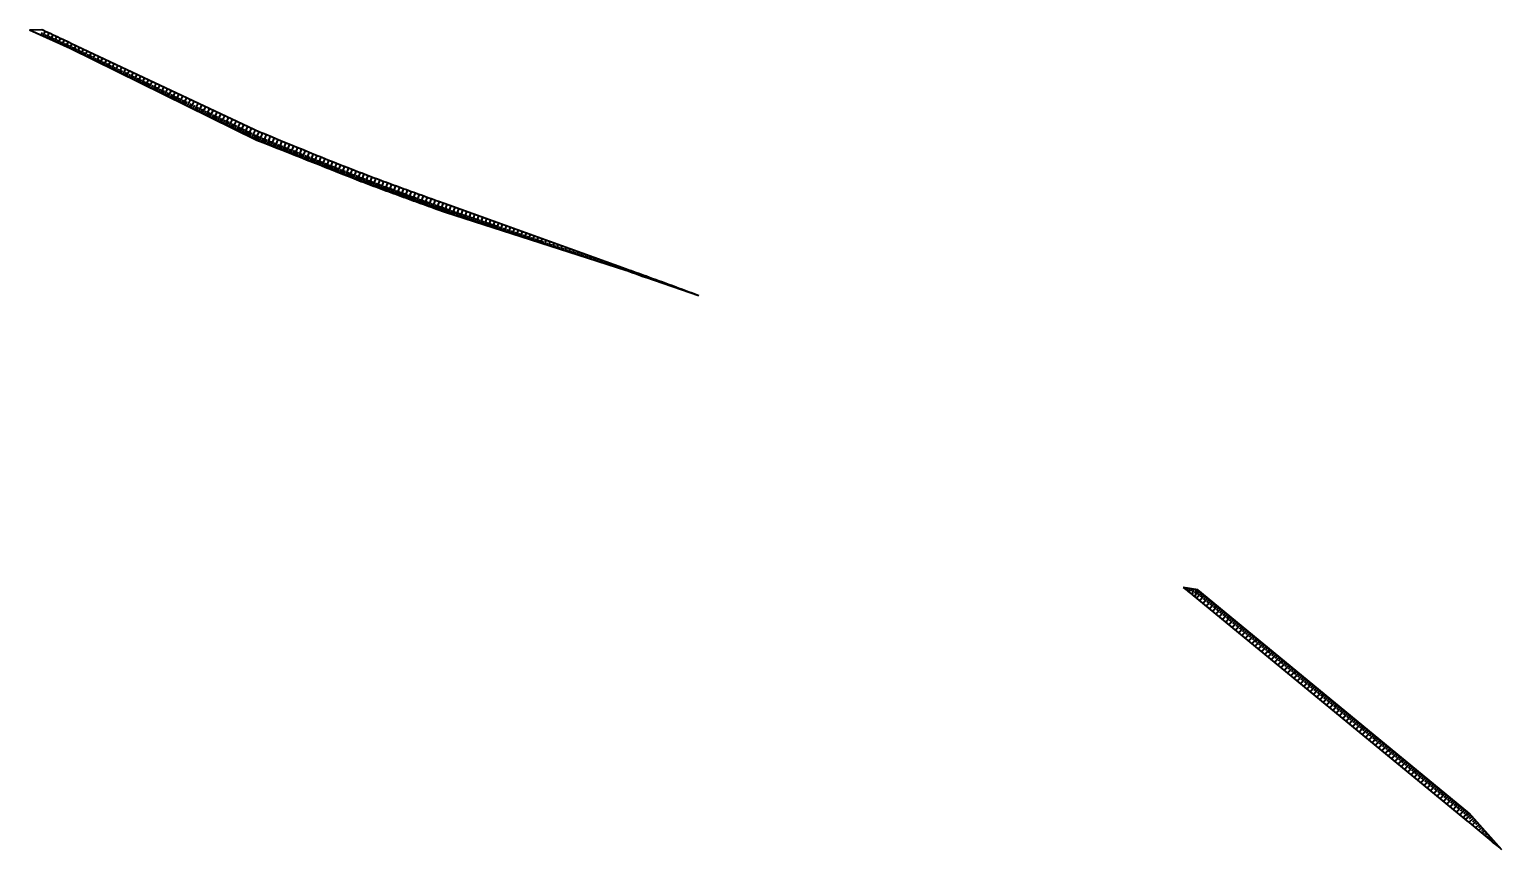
# Model space of a CAD drawing. Extents: x 10488 to 11879, y 8762 to 9579.
# Drawn here: x 11181 to 11879, y 8762 to 9151 of the extents above; entities that cross this region are included whole.
import ezdxf

# ---------------------------------------------------------------- set-up
doc = ezdxf.new("R2010")
doc.units = 0
doc.layers.add('оформление откосов', color=5, linetype='Continuous', lineweight=40)

msp = doc.modelspace()

# ---------------------------------------------------------------- linework, layer by layer
at = {"layer": 'оформление откосов', "color": 1}
for p, q in [((11181.34, 9150.45), (11187.19, 9150.67)), ((11188.77, 9149.92), (11187.72, 9147.58)), ((11187.33, 9149.17), (11186.81, 9147.99)), ((11189.15, 9148.34), (11188.63, 9147.17)), ((11190.58, 9149.08), (11189.54, 9146.76)), ((11190.97, 9147.5), (11190.45, 9146.35)), ((11192.39, 9148.23), (11191.36, 9145.94)), ((11192.79, 9146.67), (11192.28, 9145.54)), ((11194.2, 9147.39), (11193.19, 9145.13)), ((11194.6, 9145.84), (11194.1, 9144.72)), ((11196.01, 9146.54), (11195.01, 9144.31)), ((11196.42, 9145.01), (11195.92, 9143.9)), ((11197.82, 9145.7), (11196.83, 9143.49)), ((11198.24, 9144.18), (11197.74, 9143.08)), ((11199.63, 9144.85), (11198.65, 9142.67)), ((11200.05, 9143.34), (11199.57, 9142.26)), ((11201.44, 9144), (11200.48, 9141.85)), ((11203.33, 9143.12), (11202.27, 9140.98)), ((11201.9, 9142.48), (11201.38, 9141.42)), ((11203.7, 9141.61), (11203.17, 9140.53)), ((11205.13, 9142.27), (11204.07, 9140.09)), ((11205.5, 9140.75), (11204.96, 9139.65)), ((11206.94, 9141.42), (11205.86, 9139.21)), ((11207.3, 9139.88), (11206.75, 9138.77)), ((11208.75, 9140.57), (11207.65, 9138.33)), ((11209.1, 9139.02), (11208.55, 9137.89)), ((11210.56, 9139.72), (11209.44, 9137.45)), ((11210.9, 9138.15), (11210.34, 9137.01)), ((11212.37, 9138.87), (11211.24, 9136.57)), ((11212.7, 9137.29), (11212.13, 9136.12)), ((11214.18, 9138.02), (11213.03, 9135.68)), ((11214.5, 9136.42), (11213.93, 9135.24)), ((11215.99, 9137.17), (11214.82, 9134.8)), ((11217.8, 9136.32), (11216.62, 9133.92)), ((11216.31, 9135.55), (11215.72, 9134.36)), ((11218.11, 9134.69), (11217.51, 9133.48)), ((11219.61, 9135.47), (11218.41, 9133.04)), ((11219.91, 9133.82), (11219.3, 9132.6)), ((11221.42, 9134.62), (11220.2, 9132.16)), ((11221.71, 9132.96), (11221.1, 9131.71)), ((11223.22, 9133.78), (11221.99, 9131.27)), ((11223.51, 9132.09), (11222.89, 9130.83)), ((11225.03, 9132.93), (11223.79, 9130.39)), ((11225.31, 9131.23), (11224.68, 9129.95)), ((11226.84, 9132.08), (11225.58, 9129.51)), ((11227.11, 9130.36), (11226.48, 9129.07)), ((11228.65, 9131.23), (11227.37, 9128.63)), ((11228.91, 9129.5), (11228.27, 9128.19)), ((11230.46, 9130.38), (11229.16, 9127.75)), ((11232.27, 9129.53), (11230.96, 9126.86)), ((11234.08, 9128.68), (11232.75, 9125.98)), ((11230.71, 9128.63), (11230.06, 9127.31)), ((11232.51, 9127.76), (11231.85, 9126.42)), ((11234.31, 9126.9), (11233.65, 9125.54)), ((11235.89, 9127.83), (11234.54, 9125.1)), ((11236.12, 9126.03), (11235.44, 9124.66)), ((11237.7, 9126.98), (11236.34, 9124.22)), ((11237.92, 9125.17), (11237.23, 9123.78)), ((11239.51, 9126.13), (11238.13, 9123.34)), ((11239.72, 9124.3), (11239.03, 9122.9)), ((11241.31, 9125.29), (11239.92, 9122.45)), ((11241.52, 9123.44), (11240.82, 9122.01)), ((11243.12, 9124.44), (11241.71, 9121.57)), ((11243.32, 9122.57), (11242.61, 9121.13)), ((11244.93, 9123.59), (11243.51, 9120.69)), ((11245.12, 9121.71), (11244.4, 9120.25)), ((11246.74, 9122.74), (11245.3, 9119.81)), ((11248.55, 9121.89), (11247.09, 9118.93)), ((11246.92, 9120.84), (11246.2, 9119.37)), ((11248.72, 9119.97), (11247.99, 9118.49)), ((11250.36, 9121.04), (11248.89, 9118.04)), ((11250.52, 9119.11), (11249.78, 9117.6)), ((11252.17, 9120.19), (11250.68, 9117.16)), ((11252.32, 9118.24), (11251.57, 9116.72)), ((11253.98, 9119.34), (11252.47, 9116.28)), ((11254.12, 9117.38), (11253.37, 9115.84)), ((11255.79, 9118.49), (11254.26, 9115.4)), ((11255.93, 9116.51), (11255.16, 9114.96)), ((11257.6, 9117.64), (11256.06, 9114.52)), ((11257.73, 9115.65), (11256.95, 9114.08)), ((11259.4, 9116.79), (11257.85, 9113.63)), ((11259.53, 9114.78), (11258.75, 9113.19)), ((11261.21, 9115.95), (11259.64, 9112.75)), ((11263.02, 9115.1), (11261.43, 9111.87)), ((11261.33, 9113.92), (11260.54, 9112.31)), ((11263.13, 9113.05), (11262.33, 9111.43)), ((11264.83, 9114.25), (11263.23, 9110.99)), ((11264.93, 9112.19), (11264.12, 9110.55)), ((11266.64, 9113.4), (11265.02, 9110.11)), ((11266.73, 9111.32), (11265.92, 9109.67)), ((11268.45, 9112.55), (11266.81, 9109.22)), ((11268.53, 9110.45), (11267.71, 9108.78)), ((11270.26, 9111.7), (11268.61, 9108.34)), ((11270.33, 9109.59), (11269.5, 9107.9)), ((11272.07, 9110.85), (11270.4, 9107.46)), ((11272.13, 9108.72), (11271.3, 9107.02)), ((11273.88, 9110), (11272.19, 9106.58)), ((11273.93, 9107.86), (11273.09, 9106.14)), ((11275.69, 9109.15), (11273.98, 9105.7)), ((11277.49, 9108.3), (11275.78, 9104.81)), ((11275.74, 9106.99), (11274.88, 9105.26)), ((11277.54, 9106.13), (11276.67, 9104.37)), ((11279.3, 9107.46), (11277.57, 9103.93)), ((11279.34, 9105.26), (11278.47, 9103.49)), ((11281.11, 9106.61), (11279.36, 9103.05)), ((11281.14, 9104.4), (11280.26, 9102.61)), ((11282.92, 9105.76), (11281.16, 9102.17)), ((11282.94, 9103.53), (11282.05, 9101.73)), ((11284.73, 9104.91), (11282.95, 9101.29)), ((11284.74, 9102.66), (11283.84, 9100.85)), ((11286.54, 9104.06), (11284.74, 9100.4)), ((11286.54, 9101.8), (11285.64, 9099.96)), ((11288.35, 9103.21), (11286.53, 9099.52)), ((11288.34, 9100.93), (11287.43, 9099.08)), ((11290.16, 9102.36), (11288.33, 9098.64)), ((11291.68, 9101.71), (11290.16, 9097.85)), ((11293.52, 9100.94), (11292.02, 9097.12)), ((11289.99, 9100.16), (11289.23, 9098.21)), ((11291.84, 9099.4), (11291.09, 9097.48)), ((11293.7, 9098.65), (11292.95, 9096.75)), ((11295.36, 9100.16), (11293.88, 9096.39)), ((11295.55, 9097.9), (11294.81, 9096.02)), ((11297.21, 9099.39), (11295.74, 9095.66)), ((11297.4, 9097.15), (11296.67, 9095.29)), ((11299.05, 9098.63), (11297.6, 9094.92)), ((11299.25, 9096.4), (11298.53, 9094.56)), ((11300.9, 9097.86), (11299.46, 9094.19)), ((11301.11, 9095.65), (11300.39, 9093.83)), ((11302.75, 9097.1), (11301.32, 9093.46)), ((11302.96, 9094.9), (11302.24, 9093.09)), ((11304.6, 9096.33), (11303.17, 9092.73)), ((11304.81, 9094.16), (11304.1, 9092.36)), ((11306.45, 9095.57), (11305.03, 9091.99)), ((11308.3, 9094.82), (11306.89, 9091.26)), ((11310.15, 9094.06), (11308.75, 9090.53)), ((11306.67, 9093.41), (11305.96, 9091.63)), ((11308.52, 9092.67), (11307.82, 9090.89)), ((11310.37, 9091.92), (11309.68, 9090.16)), ((11312, 9093.31), (11310.61, 9089.79)), ((11312.23, 9091.18), (11311.54, 9089.42)), ((11313.85, 9092.55), (11312.46, 9089.06)), ((11314.08, 9090.43), (11313.39, 9088.69)), ((11315.7, 9091.8), (11314.32, 9088.32)), ((11315.94, 9089.69), (11315.25, 9087.95)), ((11317.56, 9091.06), (11316.18, 9087.58)), ((11317.8, 9088.95), (11317.11, 9087.22)), ((11319.41, 9090.31), (11318.04, 9086.85)), ((11319.65, 9088.21), (11318.97, 9086.48)), ((11321.27, 9089.56), (11319.89, 9086.11)), ((11321.51, 9087.47), (11320.82, 9085.74)), ((11323.12, 9088.82), (11321.75, 9085.37)), ((11324.98, 9088.08), (11323.61, 9084.64)), ((11326.84, 9087.34), (11325.46, 9083.9)), ((11323.36, 9086.73), (11322.68, 9085)), ((11325.22, 9085.99), (11324.54, 9084.27)), ((11327.08, 9085.25), (11326.39, 9083.53)), ((11328.69, 9086.61), (11327.32, 9083.16)), ((11328.94, 9084.51), (11328.25, 9082.79)), ((11330.55, 9085.87), (11329.18, 9082.42)), ((11330.79, 9083.78), (11330.11, 9082.05)), ((11332.41, 9085.14), (11331.03, 9081.68)), ((11332.65, 9083.04), (11331.96, 9081.31)), ((11334.27, 9084.41), (11332.89, 9080.94)), ((11334.51, 9082.31), (11333.82, 9080.57)), ((11336.13, 9083.68), (11334.75, 9080.2)), ((11336.37, 9081.57), (11335.67, 9079.83)), ((11337.95, 9082.98), (11336.6, 9079.47)), ((11338.21, 9080.87), (11337.54, 9079.11)), ((11339.81, 9082.27), (11338.47, 9078.75)), ((11340.07, 9080.16), (11339.4, 9078.4)), ((11341.67, 9081.56), (11340.34, 9078.04)), ((11343.53, 9080.86), (11342.21, 9077.34)), ((11345.4, 9080.16), (11344.08, 9076.64)), ((11341.94, 9079.45), (11341.27, 9077.69)), ((11343.8, 9078.75), (11343.14, 9076.99)), ((11345.67, 9078.05), (11345.01, 9076.29)), ((11347.26, 9079.46), (11345.95, 9075.94)), ((11347.54, 9077.35), (11346.89, 9075.59)), ((11349.13, 9078.77), (11347.82, 9075.24)), ((11349.41, 9076.66), (11348.76, 9074.89)), ((11351, 9078.07), (11349.7, 9074.55)), ((11351.28, 9075.96), (11350.63, 9074.2)), ((11352.87, 9077.38), (11351.57, 9073.86)), ((11353.16, 9075.27), (11352.51, 9073.51)), ((11354.74, 9076.7), (11353.45, 9073.17)), ((11355.03, 9074.59), (11354.38, 9072.82)), ((11356.61, 9076.01), (11355.32, 9072.48)), ((11356.91, 9073.9), (11356.26, 9072.14)), ((11358.49, 9075.33), (11357.2, 9071.79)), ((11358.78, 9073.22), (11358.14, 9071.45)), ((11360.36, 9074.64), (11359.08, 9071.11)), ((11362.24, 9073.96), (11360.95, 9070.43)), ((11364.11, 9073.28), (11362.83, 9069.75)), ((11360.66, 9072.54), (11360.01, 9070.77)), ((11362.53, 9071.85), (11361.89, 9070.09)), ((11364.41, 9071.17), (11363.77, 9069.41)), ((11365.99, 9072.6), (11364.71, 9069.07)), ((11366.29, 9070.49), (11365.65, 9068.73)), ((11367.87, 9071.92), (11366.59, 9068.39)), ((11368.17, 9069.82), (11367.53, 9068.05)), ((11369.75, 9071.25), (11368.47, 9067.71)), ((11370.05, 9069.14), (11369.41, 9067.37)), ((11371.62, 9070.57), (11370.35, 9067.03)), ((11371.93, 9068.46), (11371.29, 9066.69)), ((11373.5, 9069.89), (11372.23, 9066.35)), ((11373.81, 9067.78), (11373.17, 9066.01)), ((11375.38, 9069.21), (11374.11, 9065.68)), ((11375.69, 9067.11), (11375.05, 9065.34)), ((11377.26, 9068.54), (11375.99, 9065)), ((11377.57, 9066.43), (11376.93, 9064.66)), ((11379.14, 9067.86), (11377.87, 9064.32)), ((11380.9, 9067.23), (11379.76, 9063.69)), ((11382.78, 9066.55), (11381.66, 9063.08)), ((11379.38, 9065.78), (11378.81, 9063.99)), ((11381.28, 9065.13), (11380.71, 9063.38)), ((11383.17, 9064.49), (11382.62, 9062.77)), ((11384.66, 9065.87), (11383.57, 9062.47)), ((11385.06, 9063.85), (11384.52, 9062.16)), ((11386.54, 9065.19), (11385.47, 9061.85)), ((11386.95, 9063.2), (11386.42, 9061.55)), ((11388.42, 9064.52), (11387.37, 9061.24)), ((11388.84, 9062.56), (11388.32, 9060.94)), ((11390.3, 9063.84), (11389.27, 9060.63)), ((11390.73, 9061.91), (11390.22, 9060.33)), ((11392.18, 9063.16), (11391.18, 9060.02)), ((11392.63, 9061.27), (11392.13, 9059.72)), ((11394.07, 9062.48), (11393.08, 9059.41)), ((11394.52, 9060.62), (11394.03, 9059.1)), ((11395.95, 9061.8), (11394.98, 9058.8)), ((11396.41, 9059.98), (11395.93, 9058.49)), ((11397.83, 9061.13), (11396.88, 9058.19)), ((11398.3, 9059.34), (11397.83, 9057.88)), ((11399.71, 9060.45), (11398.78, 9057.58)), ((11401.59, 9059.77), (11400.69, 9056.97)), ((11403.47, 9059.09), (11402.59, 9056.35)), ((11400.19, 9058.69), (11399.74, 9057.27)), ((11402.08, 9058.05), (11401.64, 9056.66)), ((11403.98, 9057.4), (11403.54, 9056.05)), ((11405.35, 9058.42), (11404.49, 9055.74)), ((11405.87, 9056.76), (11405.44, 9055.44)), ((11407.23, 9057.74), (11406.39, 9055.13)), ((11407.76, 9056.11), (11407.34, 9054.83)), ((11409.11, 9057.06), (11408.3, 9054.52)), ((11409.65, 9055.47), (11409.25, 9054.21)), ((11410.99, 9056.38), (11410.2, 9053.91)), ((11411.54, 9054.82), (11411.15, 9053.6)), ((11412.87, 9055.71), (11412.1, 9053.3)), ((11413.43, 9054.18), (11413.05, 9052.99)), ((11414.75, 9055.03), (11414, 9052.69)), ((11415.32, 9053.54), (11414.95, 9052.38)), ((11416.64, 9054.35), (11415.9, 9052.08)), ((11417.22, 9052.89), (11416.86, 9051.77)), ((11418.52, 9053.67), (11417.81, 9051.46)), ((11419.11, 9052.25), (11418.76, 9051.16)), ((11420.4, 9053), (11419.71, 9050.85)), ((11422.28, 9052.32), (11421.61, 9050.24)), ((11421, 9051.6), (11420.66, 9050.55)), ((11422.89, 9050.96), (11422.56, 9049.94)), ((11424.16, 9051.64), (11423.51, 9049.63)), ((11424.78, 9050.31), (11424.46, 9049.33)), ((11426.04, 9050.96), (11425.42, 9049.02)), ((11426.67, 9049.67), (11426.37, 9048.71)), ((11427.92, 9050.28), (11427.32, 9048.41)), ((11428.57, 9049.02), (11428.27, 9048.1)), ((11429.8, 9049.61), (11429.22, 9047.8)), ((11430.46, 9048.38), (11430.17, 9047.49)), ((11431.68, 9048.93), (11431.12, 9047.19)), ((11432.35, 9047.74), (11432.07, 9046.88)), ((11433.56, 9048.25), (11433.02, 9046.58)), ((11434.24, 9047.09), (11433.98, 9046.27)), ((11435.44, 9047.57), (11434.93, 9045.96)), ((11436.13, 9046.45), (11435.88, 9045.66)), ((11437.33, 9046.9), (11436.83, 9045.35)), ((11438.02, 9045.8), (11437.78, 9045.05)), ((11439.21, 9046.22), (11438.73, 9044.74)), ((11439.91, 9045.16), (11439.68, 9044.44)), ((11441.09, 9045.54), (11440.63, 9044.13)), ((11441.81, 9044.51), (11441.58, 9043.83)), ((11442.97, 9044.86), (11442.54, 9043.52)), ((11443.7, 9043.87), (11443.49, 9043.21)), ((11444.85, 9044.19), (11444.44, 9042.91)), ((11445.59, 9043.22), (11445.39, 9042.6)), ((11446.73, 9043.51), (11446.34, 9042.3)), ((11447.48, 9042.58), (11447.29, 9041.99)), ((11448.61, 9042.83), (11448.24, 9041.69)), ((11449.37, 9041.94), (11449.19, 9041.38)), ((11450.49, 9042.15), (11450.14, 9041.07)), ((11451.26, 9041.29), (11451.1, 9040.77)), ((11452.37, 9041.47), (11452.05, 9040.46)), ((11453.16, 9040.65), (11453, 9040.16)), ((11454.25, 9040.8), (11453.95, 9039.85)), ((11455.05, 9040), (11454.9, 9039.55)), ((11456.13, 9040.12), (11455.85, 9039.24)), ((11456.94, 9039.36), (11456.8, 9038.94)), ((11458.01, 9039.44), (11457.75, 9038.63)), ((11458.83, 9038.71), (11458.7, 9038.32)), ((11459.9, 9038.76), (11459.66, 9038.02)), ((11460.72, 9038.07), (11460.61, 9037.71)), ((11461.78, 9038.09), (11461.56, 9037.41)), ((11462.61, 9037.42), (11462.51, 9037.1)), ((11463.66, 9037.41), (11463.46, 9036.8)), ((11464.51, 9036.77), (11464.4, 9036.47)), ((11465.56, 9036.72), (11465.34, 9036.13)), ((11466.39, 9036.09), (11466.28, 9035.79)), ((11467.44, 9036.05), (11467.22, 9035.45)), ((11468.27, 9035.41), (11468.16, 9035.11)), ((11469.32, 9035.37), (11469.1, 9034.78)), ((11470.15, 9034.73), (11470.04, 9034.44)), ((11471.2, 9034.69), (11470.98, 9034.1)), ((11472.03, 9034.05), (11471.92, 9033.76)), ((11473.08, 9034.01), (11472.86, 9033.42)), ((11473.9, 9033.38), (11473.8, 9033.09)), ((11474.94, 9033.33), (11474.75, 9032.76)), ((11475.79, 9032.72), (11475.69, 9032.44)), ((11476.82, 9032.65), (11476.64, 9032.12)), ((11477.67, 9032.05), (11477.58, 9031.79)), ((11478.7, 9031.97), (11478.53, 9031.47)), ((11479.56, 9031.39), (11479.48, 9031.15)), ((11480.58, 9031.28), (11480.42, 9030.82)), ((11481.44, 9030.72), (11481.37, 9030.5)), ((11482.45, 9030.59), (11482.31, 9030.18)), ((11483.32, 9030.05), (11483.26, 9029.85)), ((11484.33, 9029.91), (11484.2, 9029.53)), ((11485.21, 9029.38), (11485.15, 9029.21)), ((11486.21, 9029.21), (11486.09, 9028.88)), ((11487.09, 9028.71), (11487.04, 9028.56)), ((11488.08, 9028.52), (11487.98, 9028.24)), ((11488.97, 9028.04), (11488.93, 9027.91)), ((11489.95, 9027.83), (11489.87, 9027.59)), ((11490.85, 9027.37), (11490.82, 9027.27)), ((11491.83, 9027.13), (11491.76, 9026.94)), ((11492.74, 9026.7), (11492.71, 9026.62)), ((11493.7, 9026.43), (11493.65, 9026.3)), ((11494.62, 9026.03), (11494.6, 9025.97)), ((11495.57, 9025.73), (11495.54, 9025.65)), ((11496.5, 9025.35), (11496.49, 9025.33)), ((11497.44, 9025.03), (11497.43, 9025)), ((11728.8, 8885.68), (11728.9, 8886.23)), ((11729.79, 8885.51), (11729.88, 8886.06)), ((11730.57, 8884.23), (11730.87, 8885.88)), ((11731.65, 8884.6), (11731.85, 8885.71)), ((11732.34, 8882.78), (11732.83, 8885.53)), ((11733.47, 8881.84), (11734.79, 8885.18)), ((11733.52, 8883.7), (11733.81, 8885.35)), ((11734.48, 8883.25), (11735.58, 8884.59)), ((11734.16, 8881.28), (11736.35, 8883.95)), ((11735.7, 8880.01), (11737.9, 8882.68)), ((11736.03, 8881.98), (11737.12, 8883.32)), ((11737.24, 8878.74), (11739.44, 8881.42)), ((11737.57, 8880.71), (11738.67, 8882.05)), ((11738.78, 8877.48), (11740.98, 8880.15)), ((11739.11, 8879.45), (11740.21, 8880.78)), ((11740.32, 8876.21), (11742.52, 8878.88)), ((11740.65, 8878.18), (11741.75, 8879.51)), ((11741.86, 8874.94), (11744.06, 8877.61)), ((11742.19, 8876.91), (11743.29, 8878.25)), ((11743.4, 8873.67), (11745.6, 8876.34)), ((11743.73, 8875.64), (11744.83, 8876.98)), ((11744.94, 8872.41), (11747.14, 8875.08)), ((11745.27, 8874.38), (11746.37, 8875.71)), ((11746.48, 8871.14), (11748.68, 8873.81)), ((11746.81, 8873.11), (11747.91, 8874.44)), ((11748.02, 8869.87), (11750.22, 8872.54)), ((11748.35, 8871.84), (11749.45, 8873.18)), ((11749.56, 8868.6), (11751.76, 8871.27)), ((11749.89, 8870.57), (11750.99, 8871.91)), ((11751.43, 8869.3), (11752.53, 8870.64)), ((11751.1, 8867.33), (11753.3, 8870.01)), ((11752.64, 8866.07), (11754.84, 8868.74)), ((11752.97, 8868.04), (11754.07, 8869.37)), ((11754.18, 8864.8), (11756.38, 8867.47)), ((11754.51, 8866.77), (11755.61, 8868.1)), ((11755.73, 8863.53), (11757.92, 8866.2)), ((11756.05, 8865.5), (11757.15, 8866.84)), ((11757.27, 8862.26), (11759.46, 8864.93)), ((11757.59, 8864.23), (11758.69, 8865.57)), ((11758.81, 8860.99), (11761, 8863.67)), ((11759.14, 8862.96), (11760.23, 8864.3)), ((11760.35, 8859.73), (11762.55, 8862.4)), ((11760.68, 8861.7), (11761.78, 8863.03)), ((11761.89, 8858.46), (11764.09, 8861.13)), ((11762.22, 8860.43), (11763.32, 8861.76)), ((11763.43, 8857.19), (11765.63, 8859.86)), ((11763.76, 8859.16), (11764.86, 8860.5)), ((11764.97, 8855.92), (11767.17, 8858.6)), ((11765.3, 8857.89), (11766.4, 8859.23)), ((11766.51, 8854.66), (11768.71, 8857.33)), ((11766.84, 8856.63), (11767.94, 8857.96)), ((11768.38, 8855.36), (11769.48, 8856.69)), ((11768.05, 8853.39), (11770.25, 8856.06)), ((11769.59, 8852.12), (11771.79, 8854.79)), ((11769.92, 8854.09), (11771.02, 8855.43)), ((11771.13, 8850.85), (11773.33, 8853.52)), ((11771.46, 8852.82), (11772.56, 8854.16)), ((11772.67, 8849.58), (11774.87, 8852.26)), ((11773, 8851.55), (11774.1, 8852.89)), ((11774.21, 8848.32), (11776.41, 8850.99)), ((11774.54, 8850.29), (11775.64, 8851.62)), ((11775.75, 8847.05), (11777.95, 8849.72)), ((11776.08, 8849.02), (11777.18, 8850.35)), ((11777.29, 8845.78), (11779.49, 8848.45)), ((11777.62, 8847.75), (11778.72, 8849.09)), ((11778.83, 8844.51), (11781.03, 8847.18)), ((11779.16, 8846.48), (11780.26, 8847.82)), ((11780.38, 8843.25), (11782.57, 8845.92)), ((11780.7, 8845.22), (11781.8, 8846.55)), ((11781.92, 8841.98), (11784.11, 8844.65)), ((11782.25, 8843.95), (11783.34, 8845.28)), ((11783.46, 8840.71), (11785.66, 8843.38)), ((11783.79, 8842.68), (11784.89, 8844.02)), ((11785.33, 8841.41), (11786.43, 8842.75)), ((11785, 8839.44), (11787.2, 8842.11)), ((11786.54, 8838.17), (11788.74, 8840.85)), ((11786.87, 8840.14), (11787.97, 8841.48)), ((11788.08, 8836.91), (11790.28, 8839.58)), ((11788.41, 8838.88), (11789.51, 8840.21)), ((11789.62, 8835.64), (11791.82, 8838.31)), ((11789.95, 8837.61), (11791.05, 8838.94)), ((11791.16, 8834.37), (11793.36, 8837.04)), ((11791.49, 8836.34), (11792.59, 8837.68)), ((11792.7, 8833.1), (11794.9, 8835.77)), ((11793.03, 8835.07), (11794.13, 8836.41)), ((11794.24, 8831.83), (11796.44, 8834.51)), ((11794.57, 8833.8), (11795.67, 8835.14)), ((11795.78, 8830.57), (11797.98, 8833.24)), ((11796.11, 8832.54), (11797.21, 8833.87)), ((11797.32, 8829.3), (11799.52, 8831.97)), ((11797.65, 8831.27), (11798.75, 8832.6)), ((11798.86, 8828.03), (11801.06, 8830.7)), ((11799.19, 8830), (11800.29, 8831.34)), ((11800.4, 8826.76), (11802.6, 8829.44)), ((11800.73, 8828.73), (11801.83, 8830.07)), ((11802.27, 8827.47), (11803.37, 8828.8)), ((11801.94, 8825.5), (11804.14, 8828.17)), ((11803.49, 8824.23), (11805.68, 8826.9)), ((11803.81, 8826.2), (11804.91, 8827.53)), ((11805.03, 8822.96), (11807.22, 8825.63)), ((11805.35, 8824.93), (11806.45, 8826.27)), ((11806.57, 8821.69), (11808.77, 8824.36)), ((11806.9, 8823.66), (11807.99, 8825)), ((11808.11, 8820.42), (11810.31, 8823.1)), ((11808.44, 8822.39), (11809.54, 8823.73)), ((11809.65, 8819.16), (11811.85, 8821.83)), ((11809.98, 8821.13), (11811.08, 8822.46)), ((11811.19, 8817.89), (11813.39, 8820.56)), ((11811.52, 8819.86), (11812.62, 8821.19)), ((11812.73, 8816.62), (11814.93, 8819.29)), ((11813.06, 8818.59), (11814.16, 8819.93)), ((11814.27, 8815.35), (11816.47, 8818.02)), ((11814.6, 8817.32), (11815.7, 8818.66)), ((11815.81, 8814.09), (11818.01, 8816.76)), ((11816.14, 8816.06), (11817.24, 8817.39)), ((11817.35, 8812.82), (11819.55, 8815.49)), ((11817.68, 8814.79), (11818.78, 8816.12)), ((11819.22, 8813.52), (11820.32, 8814.86)), ((11818.89, 8811.55), (11821.09, 8814.22)), ((11820.43, 8810.28), (11822.63, 8812.95)), ((11820.76, 8812.25), (11821.86, 8813.59)), ((11821.97, 8809.01), (11824.17, 8811.69)), ((11822.3, 8810.98), (11823.4, 8812.32)), ((11823.51, 8807.75), (11825.71, 8810.42)), ((11823.84, 8809.72), (11824.94, 8811.05)), ((11825.05, 8806.48), (11827.25, 8809.15)), ((11825.38, 8808.45), (11826.48, 8809.78)), ((11826.6, 8805.21), (11828.79, 8807.88)), ((11826.92, 8807.18), (11828.02, 8808.52)), ((11828.14, 8803.94), (11830.33, 8806.61)), ((11828.46, 8805.91), (11829.56, 8807.25)), ((11829.68, 8802.67), (11831.87, 8805.35)), ((11830.01, 8804.64), (11831.1, 8805.98)), ((11831.22, 8801.41), (11833.42, 8804.08)), ((11831.55, 8803.38), (11832.65, 8804.71)), ((11832.76, 8800.14), (11834.96, 8802.81)), ((11833.09, 8802.11), (11834.19, 8803.44)), ((11834.3, 8798.87), (11836.5, 8801.54)), ((11834.63, 8800.84), (11835.73, 8802.18)), ((11836.17, 8799.57), (11837.27, 8800.91)), ((11835.84, 8797.6), (11838.04, 8800.28)), ((11837.38, 8796.34), (11839.58, 8799.01)), ((11837.71, 8798.31), (11838.81, 8799.64)), ((11838.92, 8795.07), (11841.12, 8797.74)), ((11839.25, 8797.04), (11840.35, 8798.37)), ((11840.46, 8793.8), (11842.66, 8796.47)), ((11840.79, 8795.77), (11841.89, 8797.11)), ((11842, 8792.53), (11844.2, 8795.2)), ((11842.33, 8794.5), (11843.43, 8795.84)), ((11843.54, 8791.26), (11845.74, 8793.94)), ((11843.87, 8793.23), (11844.97, 8794.57)), ((11845.08, 8790), (11847.28, 8792.67)), ((11845.41, 8791.97), (11846.51, 8793.3)), ((11846.62, 8788.73), (11848.82, 8791.4)), ((11846.95, 8790.7), (11848.05, 8792.03)), ((11848.16, 8787.46), (11850.36, 8790.13)), ((11848.49, 8789.43), (11849.59, 8790.77)), ((11849.7, 8786.19), (11851.9, 8788.86)), ((11850.03, 8788.16), (11851.13, 8789.5)), ((11851.25, 8784.93), (11853.44, 8787.6)), ((11851.57, 8786.9), (11852.67, 8788.23)), ((11853.12, 8785.63), (11854.21, 8786.96)), ((11852.79, 8783.66), (11854.98, 8786.33)), ((11854.33, 8782.39), (11856.53, 8785.06)), ((11854.66, 8784.36), (11855.76, 8785.7)), ((11855.87, 8781.12), (11858.07, 8783.79)), ((11856.2, 8783.09), (11857.3, 8784.43)), ((11857.41, 8779.85), (11859.61, 8782.53)), ((11857.74, 8781.82), (11858.84, 8783.16)), ((11858.95, 8778.59), (11861.15, 8781.26)), ((11859.28, 8780.56), (11860.38, 8781.89)), ((11860.49, 8777.32), (11862.69, 8779.99)), ((11860.82, 8779.29), (11861.92, 8780.62)), ((11861.63, 8776.38), (11864.11, 8778.6)), ((11862.14, 8778.18), (11863.44, 8779.34)), ((11863.19, 8775.1), (11865.43, 8777.11)), ((11863.59, 8776.8), (11864.77, 8777.85)), ((11864.74, 8773.82), (11866.76, 8775.62)), ((11865.03, 8775.41), (11866.1, 8776.36)), ((11866.3, 8772.53), (11868.09, 8774.13)), ((11866.47, 8774.02), (11867.43, 8774.87)), ((11867.92, 8772.64), (11868.75, 8773.38)), ((11867.86, 8771.25), (11869.42, 8772.64)), ((11869.36, 8771.25), (11870.08, 8771.89)), ((11869.41, 8769.96), (11870.75, 8771.15)), ((11870.8, 8769.86), (11871.41, 8770.41)), ((11870.97, 8768.67), (11872.08, 8769.66)), ((11872.24, 8768.47), (11872.74, 8768.92)), ((11872.52, 8767.39), (11873.4, 8768.17)), ((11873.68, 8767.08), (11874.07, 8767.43)), ((11874.07, 8766.1), (11874.73, 8766.68)), ((11875.12, 8765.69), (11875.4, 8765.94)), ((11875.62, 8764.8), (11876.06, 8765.19)), ((11876.56, 8764.3), (11876.72, 8764.45)), ((11877.17, 8763.51), (11877.39, 8763.7)), ((11878, 8762.91), (11878.05, 8762.96))]:
    msp.add_line(p, q, dxfattribs=at)
for points in [[(11181.34, 9150.45), (11200.62, 9141.79), (11289.06, 9098.28, -0.001463), (11336.2, 9079.62, 0.002188), (11345.64, 9076.05, 0.001563), (11355.07, 9072.57, 0.000938), (11364.5, 9069.14, 0.000313), (11373.92, 9065.74), (11378.5, 9064.09), (11463.8, 9036.69, -0.000391), (11473.2, 9033.29, -0.000009), (11473.28, 9033.27), (11498.38, 9024.68)], [(11187.16, 9150.67, -0.000155), (11188.05, 9150.25, -0.000938), (11197.1, 9146.04, -0.000144), (11201.26, 9144.09), (11290.4, 9102.25, 0.006747), (11337.55, 9083.13, 0.002188), (11346.95, 9079.58, 0.001563), (11356.36, 9076.1, 0.000938), (11365.78, 9072.68, 0.000313), (11375.19, 9069.28), (11379.98, 9067.56), (11464.02, 9037.28, -0.000391), (11473.42, 9033.89, -0.003126), (11498.38, 9024.68)], [(11727.92, 8886.41, -0.000241), (11732.68, 8882.49), (11860.4, 8777.39, -0.000446), (11868.11, 8771.04, -0.001339), (11875.77, 8764.68, -0.000862), (11878.72, 8762.22, -0.000862)], [(11878.72, 8762.22), (11863.34, 8779.45, 0.000043), (11862.6, 8780.06), (11734.88, 8885.16), (11727.92, 8886.41)]]:
    msp.add_lwpolyline(points, format="xyb", dxfattribs=at)

doc.saveas('drawing.dxf')
